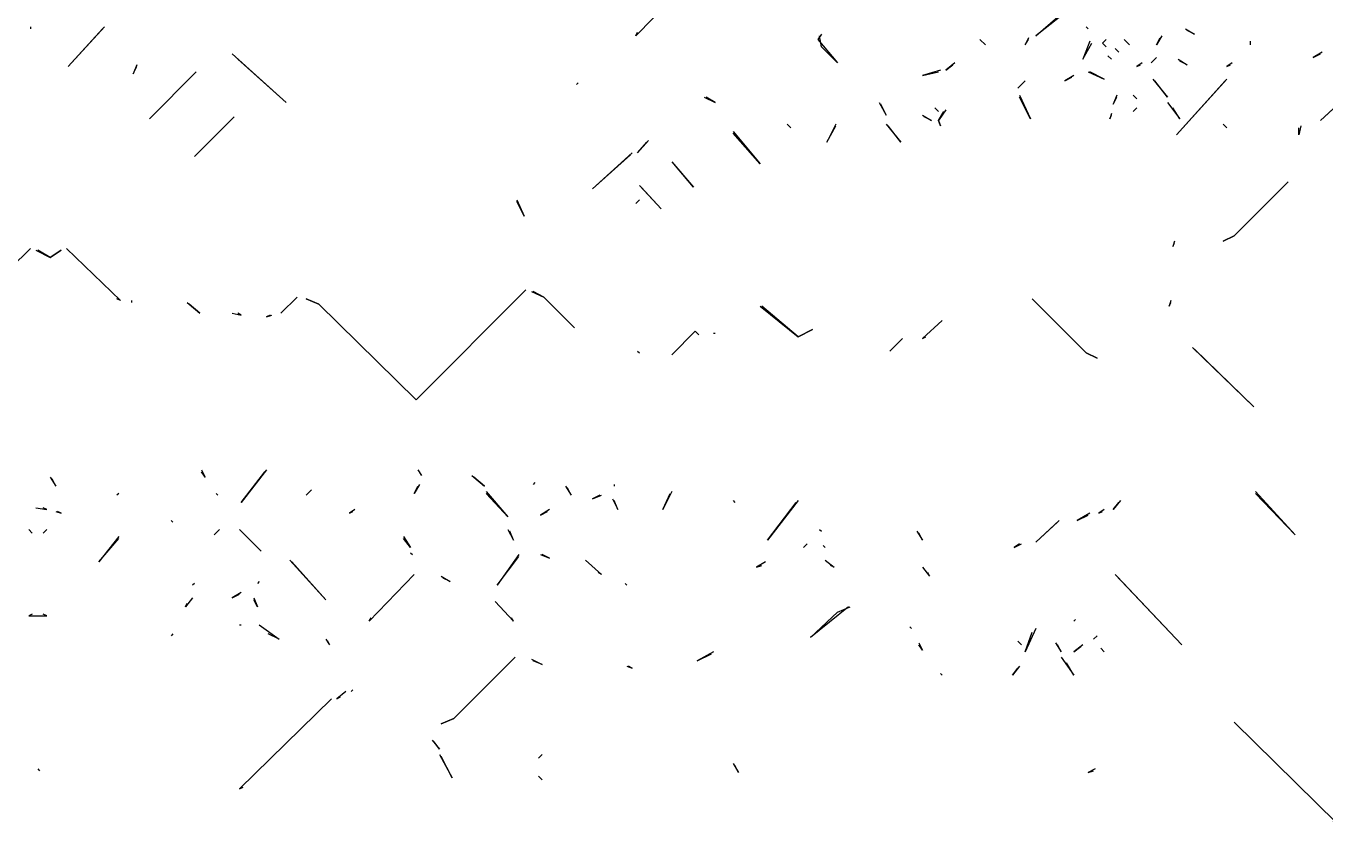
# Model space of a CAD drawing. Extents: x 1 to 2775, y -31 to 2075.
# Drawn here: x 2141.6 to 2261.8, y 955.3 to 1029.1 of the extents above; entities that cross this region are included whole.
import ezdxf

# ---------------------------------------------------------------- set-up
doc = ezdxf.new("R2010")
doc.units = 0
doc.layers.add('LINEWORK', color=4, linetype='CONTINUOUS')

msp = doc.modelspace()

# ---------------------------------------------------------------- linework, layer by layer
at = {"layer": 'LINEWORK'}
for points in [[(2204.5, 1034.8333), (2198, 1028.1667), (2198.1667, 1028.5)], [(2238.1667, 1030.6667), (2235, 1028.1667), (2237.5, 1030.3333), (2238.6667, 1030.6667)], [(2142, 1029), (2142, 1028.8333)], [(2148.8333, 1029), (2145.5, 1025.3333), (2148.6667, 1028.8333)], [(2239.6667, 1029), (2239.8333, 1028.8333)], [(2248.8333, 1028.8333), (2249.6667, 1028.3333), (2249, 1028.6667)], [(2215.1667, 1028.3333), (2214.8333, 1027.8333), (2216.6667, 1025.6667), (2215.1667, 1027.1667), (2215, 1028.1667)], [(2229.8333, 1027.8333), (2230.3333, 1027.3333)], [(2234.3333, 1028), (2234, 1027.3333), (2234.3333, 1027.8333)], [(2240, 1027.6667), (2239.3333, 1026), (2240.1667, 1027.5)], [(2241.5, 1027.8333), (2241.1667, 1027.5), (2241.5, 1027.1667), (2241.1667, 1027.5)], [(2243.1667, 1027.8333), (2243.6667, 1027.3333)], [(2246.6667, 1028.1667), (2246.1667, 1027.3333), (2246.5, 1028)], [(2254.8333, 1027.6667), (2254.8333, 1027.3333)], [(2160.6667, 1026.5), (2165.6667, 1022), (2161.1667, 1026)], [(2241.6667, 1026.3333), (2242, 1026)], [(2242.3333, 1027), (2242.6667, 1026.6667)], [(2261.5, 1026.6667), (2260.6667, 1026.1667), (2261.3333, 1026.5)], [(2151.8333, 1025.5), (2151.5, 1024.6667), (2151.8333, 1025.3333)], [(2227.5, 1025.6667), (2226.6667, 1025), (2227.3333, 1025.5)], [(2244.8333, 1025.6667), (2244.3333, 1025.3333), (2244.6667, 1025.5)], [(2246.1667, 1026.1667), (2245.6667, 1025.6667)], [(2248.1667, 1026), (2249, 1025.5), (2248.3333, 1025.8333)], [(2253.1667, 1025.6667), (2252.6667, 1025.3333), (2253, 1025.5)], [(2157.3333, 1024.8333), (2153, 1020.5)], [(2192.6667, 1023.8333), (2192.5, 1023.6667)], [(2226.1667, 1025), (2224.5, 1024.5), (2226, 1024.8333)], [(2234, 1024), (2233.3333, 1023.3333)], [(2238.5, 1024.5), (2237.6667, 1024), (2238.3333, 1024.3333)], [(2239.8333, 1024.8333), (2241.3333, 1024.1667), (2240, 1024.8333)], [(2245.8333, 1024.1667), (2247.1667, 1022.5), (2246, 1024)], [(2252.6667, 1024.1667), (2248, 1019), (2252.5, 1024)], [(2265.6667, 1024.3333), (2261.3333, 1020.3333), (2265.5, 1024.1667)], [(2233.5, 1022.6667), (2234.5, 1020.5), (2233.5, 1022.5)], [(2242.5, 1022.6667), (2242.1667, 1021.8333), (2242.5, 1022.5)], [(2244, 1022.6667), (2244.3333, 1022.3333)], [(2204.3333, 1022.5), (2205.3333, 1022), (2204.5, 1022.5)], [(2220.5, 1022), (2221.1667, 1020.8333), (2220.6667, 1021.8333)], [(2225.6667, 1021.5), (2226, 1021.1667)], [(2244.3333, 1021.5), (2244, 1021.1667)], [(2247.1667, 1022), (2248.3333, 1020.5), (2247.6667, 1021.5)], [(2160.8333, 1020.6667), (2157.1667, 1017)], [(2224.5, 1020.8333), (2225.3333, 1020.3333), (2224.6667, 1020.6667)], [(2226.6667, 1021.3333), (2226, 1020.3333), (2226.1667, 1019.8333), (2226, 1020.3333), (2226.5, 1021.1667)], [(2242, 1021), (2241.8333, 1020.5), (2242, 1020.8333)], [(2207, 1019.3333), (2209.5, 1016.3333), (2207, 1019.1667)], [(2212, 1020), (2212.3333, 1019.6667)], [(2216.5, 1020), (2215.6667, 1018.3333), (2216.5, 1019.8333)], [(2221.1667, 1020), (2222.5, 1018.3333), (2221.3333, 1019.8333)], [(2252.3333, 1020), (2252.6667, 1019.6667)], [(2259.5, 1019.8333), (2259.3333, 1019), (2259.3333, 1019.6667)], [(2199.1667, 1018.5), (2198.1667, 1017.3333), (2199, 1018.3333)], [(2197.6667, 1017.3333), (2194, 1014), (2197.5, 1017.1667)], [(2201.3333, 1016.5), (2203.3333, 1014.1667), (2201.5, 1016.3333)], [(2198.3333, 1014.3333), (2200.3333, 1012.1667), (2198.5, 1014.1667)], [(2258.3333, 1014.6667), (2253.3333, 1009.6667), (2252.3333, 1009.1667), (2253.3333, 1009.6667)], [(2187, 1013), (2187.6667, 1011.5), (2187, 1012.8333)], [(2198.3333, 1013), (2198, 1012.6667)], [(2142, 1008.5), (2140.1667, 1006.6667), (2139.3333, 1006.8333), (2140.1667, 1006.6667)], [(2142.5, 1008.3333), (2143.8333, 1007.6667), (2144.8333, 1008.3333), (2143.8333, 1007.6667), (2142.6667, 1008.3333)], [(2145.3333, 1008.5), (2150.3333, 1003.6667), (2150, 1003.8333)], [(2247.8333, 1009.1667), (2247.6667, 1008.6667), (2247.8333, 1009)], [(2187.8333, 1004.6667), (2177.6667, 994.5), (2168.6667, 1003.3333), (2167.5, 1003.8333), (2168.6667, 1003.3333), (2177.6667, 994.5)], [(2151.3333, 1003.6667), (2151.3333, 1003.5)], [(2156.5, 1003.5), (2157.6667, 1002.5), (2156.6667, 1003.3333)], [(2166.6667, 1004), (2165.1667, 1002.5)], [(2188.3333, 1004.5), (2189.5, 1004), (2192.3333, 1001.1667), (2189.5, 1004), (2188.5, 1004.5)], [(2234.6667, 1003.8333), (2239.6667, 998.8333), (2240.6667, 998.3333), (2239.6667, 998.8333)], [(2247.5, 1003.6667), (2247.3333, 1003.1667), (2247.5, 1003.5)], [(2160.6667, 1002.5), (2161.5, 1002.3333), (2161.1667, 1002.5)], [(2164.1667, 1002.3333), (2163.8333, 1002.1667), (2164.3333, 1002.3333)], [(2209.5, 1003.1667), (2213, 1000.3333), (2214.3333, 1001), (2213, 1000.3333), (2209.6667, 1003.1667)], [(2226.3333, 1001.8333), (2224.5, 1000.1667), (2224.8333, 1000.3333)], [(2203.5, 1000.8333), (2201.3333, 998.6667), (2203.5, 1000.8333), (2203.8333, 1000.5)], [(2205.1667, 1000.6667), (2205.3333, 1000.6667)], [(2222.6667, 1000.1667), (2221.5, 999)], [(2198.1667, 999), (2198.3333, 998.8333)], [(2249.5, 999.3333), (2255.1667, 993.8333), (2249.6667, 999.1667)], [(2157.8333, 988), (2158.1667, 987.3333), (2157.8333, 987.8333)], [(2163.8333, 988), (2161.5, 985), (2163.6667, 987.8333)], [(2177.8333, 988), (2178.1667, 987.5), (2178, 987.8333)], [(2143.8333, 987.3333), (2144.3333, 986.5), (2144, 987.1667)], [(2178, 986.6667), (2177.5, 985.8333), (2177.8333, 986.5)], [(2182.8333, 987.5), (2184, 986.5), (2183, 987.3333)], [(2188.6667, 986.8333), (2188.5, 986.6667)], [(2196, 986.6667), (2196, 986.5)], [(2150.1667, 985.8333), (2150, 985.6667)], [(2159.1667, 985.8333), (2159.3333, 985.6667)], [(2168, 986.1667), (2167.5, 985.6667)], [(2184.1667, 986), (2186.1667, 983.6667), (2184.1667, 985.8333)], [(2191.5, 986.5), (2192, 985.6667), (2191.6667, 986.3333)], [(2194.6667, 985.6667), (2194, 985.3333), (2194.8333, 985.6667)], [(2201.3333, 986), (2200.5, 984.3333), (2201.1667, 985.8333)], [(2255.3333, 986), (2259, 982), (2255.3333, 985.8333)], [(2142.5, 984.5), (2143.5, 984.3333), (2143.1667, 984.5)], [(2144.3333, 984.1667), (2144.8333, 984), (2144.5, 984.1667)], [(2172, 984.3333), (2171.5, 984), (2171.8333, 984.1667)], [(2190, 984.3333), (2189.1667, 983.8333), (2189.8333, 984.1667)], [(2195.8333, 985.3333), (2196.3333, 984.3333), (2196, 985.1667)], [(2207, 985.1667), (2207.1667, 985)], [(2213, 985.1667), (2210.1667, 981.5), (2212.8333, 985)], [(2241.3333, 984.3333), (2240.8333, 984), (2241.1667, 984.1667)], [(2242.8333, 985.1667), (2242.1667, 984.3333), (2242.6667, 985)], [(2155, 983.3333), (2155.1667, 983.1667)], [(2237.1667, 983.3333), (2235, 981.3333), (2237, 983.1667)], [(2240, 984), (2238.8333, 983.3333), (2239.8333, 983.8333)], [(2141.8333, 982.5), (2142.1667, 982.1667)], [(2143.5, 982.5), (2143.1667, 982.1667)], [(2150.1667, 981.8333), (2148.3333, 979.5), (2150.1667, 981.6667)], [(2159.5, 982.5), (2159, 982)], [(2161.3333, 982.5), (2163.3333, 980.5)], [(2176.5, 981.8333), (2177.1667, 980.8333), (2176.5, 981.6667)], [(2186.1667, 982.5), (2186.6667, 981.5), (2186.3333, 982.3333)], [(2215, 982.5), (2215.1667, 982.3333)], [(2224, 982.3333), (2224.5, 981.5), (2224.1667, 982.1667)], [(2213.8333, 981.1667), (2213.5, 980.8333)], [(2215.3333, 981), (2215.5, 980.8333)], [(2233.5, 981.1667), (2233, 980.8333), (2233.6667, 981.1667)], [(2166, 979.6667), (2169.3333, 976), (2166.1667, 979.5)], [(2177.1667, 980.3333), (2177.3333, 980.1667)], [(2187.1667, 980.1667), (2185.1667, 977.3333), (2187.1667, 980)], [(2189.1667, 980.1667), (2190, 979.8333), (2189.3333, 980.1667)], [(2193.3333, 979.6667), (2194.8333, 978.3333), (2194.5, 978.5)], [(2210, 979.5), (2209.1667, 979), (2209.6667, 979.1667)], [(2215.5, 979.6667), (2216.3333, 979), (2216, 979.1667)], [(2177.5, 978.3333), (2173.3333, 974), (2173.5, 974.3333)], [(2180, 978.1667), (2180.8333, 977.6667), (2180.1667, 978)], [(2224.5, 979), (2225.1667, 978.1667), (2225, 978.5)], [(2242.3333, 978.3333), (2248.5, 971.8333), (2242.5, 978.1667)], [(2157.1667, 977.5), (2157, 977.3333)], [(2163.1667, 977.6667), (2163, 977.5)], [(2197, 977.5), (2197.1667, 977.3333)], [(2157, 976.1667), (2156.3333, 975.3333), (2156.5, 975.6667)], [(2161.5, 976.6667), (2160.6667, 976.1667), (2161.3333, 976.5)], [(2162.6667, 976.1667), (2163, 975.3333), (2162.6667, 976)], [(2185, 975.8333), (2186.6667, 974), (2186.5, 974.3333)], [(2142.1667, 974.6667), (2141.8333, 974.5), (2143.5, 974.5), (2143.1667, 974.6667)], [(2217.6667, 975.3333), (2214.1667, 972.5), (2216.6667, 974.8333), (2217.8333, 975.3333)], [(2161.3333, 973.6667), (2161.5, 973.6667)], [(2163.1667, 973.6667), (2165, 972.3333), (2164, 972.8333)], [(2223.3333, 973.5), (2223.5, 973.3333)], [(2238.6667, 974.1667), (2238.5, 974)], [(2155.1667, 972.8333), (2155, 972.6667)], [(2169.3333, 972.3333), (2169.6667, 971.8333), (2169.5, 972.1667)], [(2233.3333, 972.1667), (2233.6667, 971.8333)], [(2235, 973.3333), (2234, 971.1667), (2234.6667, 973)], [(2240.6667, 972.6667), (2240.3333, 972.3333)], [(2205.1667, 971.1667), (2203.6667, 970.3333), (2205, 971)], [(2224.1667, 972), (2224.5, 971.3333), (2224.1667, 971.8333)], [(2236.8333, 972), (2237.3333, 971.1667), (2237, 971.8333)], [(2239.3333, 971.8333), (2238.5, 971.1667), (2239.1667, 971.6667)], [(2241, 971.5), (2241.3333, 971.1667)], [(2186.8333, 970.6667), (2181.1667, 965), (2180, 964.5), (2181.1667, 965)], [(2188.3333, 970.5), (2189.3333, 970), (2188.5, 970.3333)], [(2197.1667, 969.8333), (2197.6667, 969.6667), (2197.3333, 969.8333)], [(2233.5, 969.8333), (2232.8333, 969), (2233.3333, 969.6667)], [(2237.3333, 970.6667), (2238.5, 969), (2237.8333, 970.1667)], [(2226.1667, 969.1667), (2226.3333, 969)], [(2171.1667, 967.5), (2170.3333, 966.8333), (2170.6667, 967)], [(2171.8333, 967.6667), (2171.6667, 967.5)], [(2169.8333, 966.8333), (2161.3333, 958.5), (2161.6667, 958.6667)], [(2253.3333, 964.6667), (2262.8333, 955.3333), (2262.5, 955.5)], [(2179.1667, 963), (2179.8333, 962.1667), (2179.3333, 962.8333)], [(2179.8333, 961.6667), (2181, 959.5), (2180, 961.5)], [(2189.3333, 961.6667), (2189, 961.3333)], [(2142.6667, 960.3333), (2142.8333, 960.1667)], [(2207, 960.8333), (2207.5, 960), (2207.1667, 960.6667)], [(2240.5, 960.3333), (2239.8333, 960), (2240.3333, 960.1667)], [(2189, 959.6667), (2189.3333, 959.3333)]]:
    msp.add_lwpolyline(points, dxfattribs=at)

doc.saveas('drawing.dxf')
